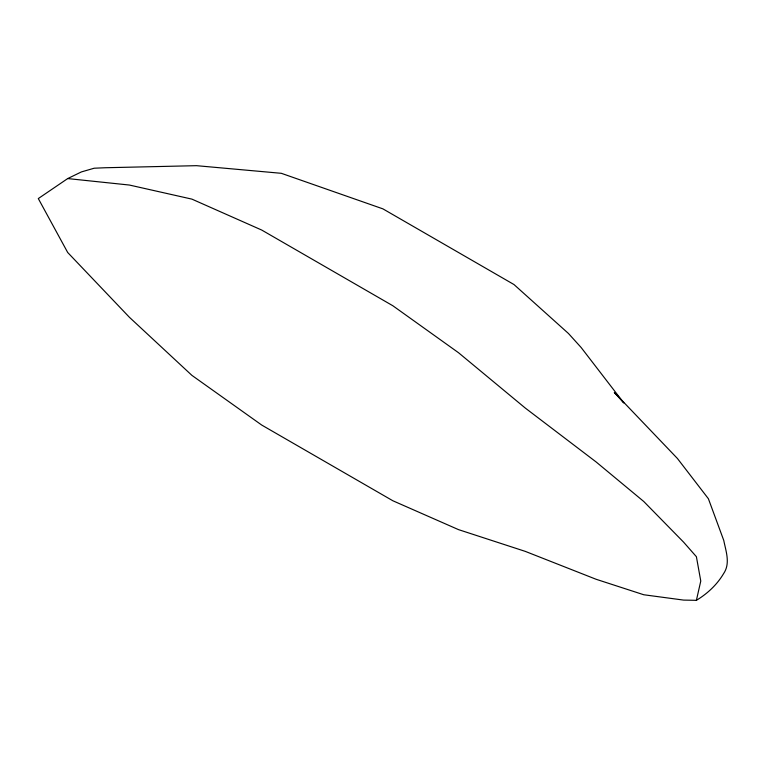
<?xml version="1.0" encoding="UTF-8"?>
<svg xmlns="http://www.w3.org/2000/svg" width="766" height="766" viewBox="0 0 766 766"><rect width="100%" height="100%" fill="white"/><g stroke="black" fill="none" stroke-linecap="round" stroke-linejoin="round"><path stroke-width="1.15" d="M696.399 600.324L700.775 581.04L696.399 556.71L683.607 542.156L643.756 501.491L596.12 461.955L525.246 408.029L458.499 352.705L392.834 305.749L261.733 230.059L191.902 199.122L129.406 185.046L67.695 178.574L38.3 198.566L67.695 252.493L129.406 317.277L191.902 375.369L261.733 425.063L392.834 500.753L458.499 529.622L525.246 551.367L596.12 579.278L643.756 594.751L683.607 600.094L696.399 600.324C707.324 593.717 716.947 584.793 723.506 573.772C730.601 563.498 725.948 551.482 723.765 540.442L708.397 498.733L677.431 458.489L614.303 392.441L623.792 402.926L581.116 347.477L568.439 333.469L513.996 284.55L382.895 208.859L281.323 173.308L196.498 165.676L105.201 167.744L94.208 168.214L81.416 171.91L67.695 178.574"/></g></svg>
